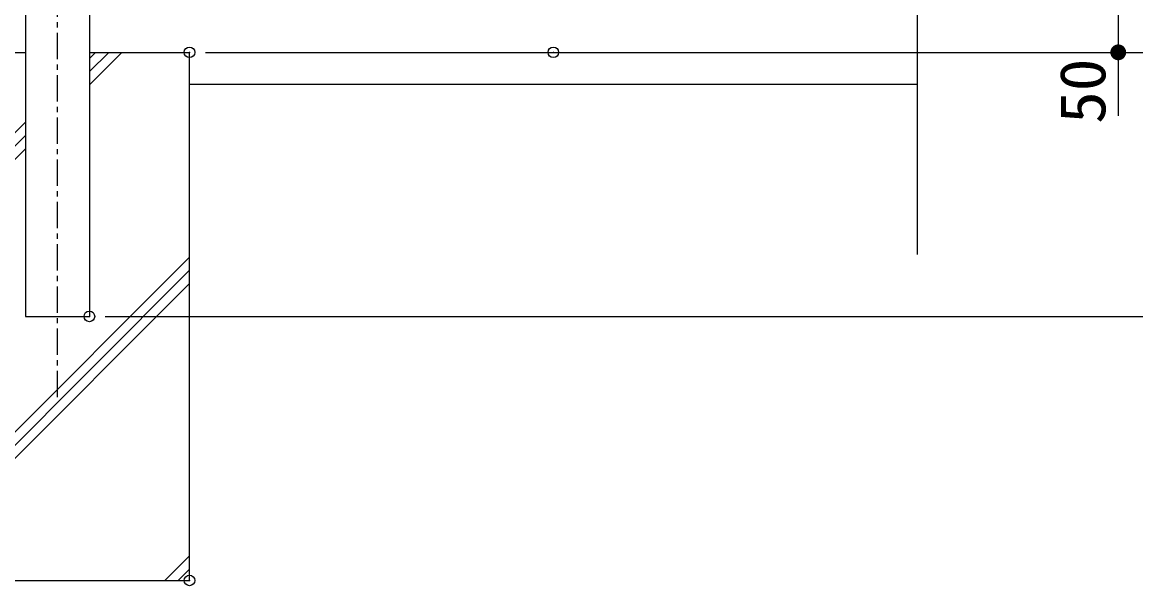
# Model space of a CAD drawing. Units: millimetres, scale not verified. Extents: x -4425 to 4425, y -3150 to 3150.
# Drawn here: x 2617 to 3671, y -653 to -119 of the extents above; entities that cross this region are included whole.
import ezdxf
from ezdxf.enums import TextEntityAlignment as Align

# ---------------------------------------------------------------- set-up
doc = ezdxf.new("R2010")
doc.units = ezdxf.units.MM
doc.header["$LTSCALE"] = 20
doc.header["$PDMODE"] = 32
doc.header["$PDSIZE"] = 10
doc.linetypes.add('USER1', pattern=[2, 1.25, -0.25, 0.25, -0.25])
for name, color, linetype, lineweight in [('0-2_KOUZOU', 7, 'Continuous', 25), ('0-3_SUNPOU', 1, 'Continuous', 25), ('0-4_KISO', 7, 'Continuous', 25), ('0-6_0', 4, 'Continuous', 25), ('0-7_AMI', 7, 'Continuous', 25), ('0-8_HATCH', 4, 'Continuous', 25)]:
    doc.layers.add(name, color=color, linetype=linetype, lineweight=lineweight)
doc.layers.add('0-5_DEFPOINTS', color=7, linetype='Continuous')
doc.styles.add('ＭＳ ゴシック', font='')
doc.styles.get('ＭＳ ゴシック').set_extended_font_data('MS Gothic')

# ---------------------------------------------------------------- blocks, each defined once
blk = doc.blocks.new('M1')
at = {"layer": '0-3_SUNPOU'}
blk.add_line((-5, 0), (-38.58, 0), dxfattribs=at)
for points in [[(0, 0), (-5, 0), (-4.96, 0.63)], [(0, 0), (-4.96, -0.63), (-5, 0)], [(0, 0), (-4.96, 0.63), (-4.84, 1.24)], [(0, 0), (-4.84, -1.24), (-4.96, -0.63)], [(0, 0), (-4.84, 1.24), (-4.65, 1.84)], [(0, 0), (-4.65, -1.84), (-4.84, -1.24)], [(0, 0), (-4.65, 1.84), (-4.38, 2.41)], [(0, 0), (-4.38, -2.41), (-4.65, -1.84)], [(0, 0), (-4.38, 2.41), (-4.05, 2.94)], [(0, 0), (-4.05, -2.94), (-4.38, -2.41)], [(0, 0), (-4.05, 2.94), (-3.64, 3.42)], [(0, 0), (-3.64, -3.42), (-4.05, -2.94)], [(0, 0), (-3.64, 3.42), (-3.19, 3.85)], [(0, 0), (-3.19, -3.85), (-3.64, -3.42)], [(0, 0), (-3.19, 3.85), (-2.68, 4.22)], [(0, 0), (-2.68, -4.22), (-3.19, -3.85)], [(0, 0), (-2.68, 4.22), (-2.13, 4.52)], [(0, 0), (-2.13, -4.52), (-2.68, -4.22)], [(0, 0), (-2.13, 4.52), (-1.55, 4.76)], [(0, 0), (-1.55, -4.76), (-2.13, -4.52)], [(0, 0), (-1.55, 4.76), (-0.94, 4.91)], [(0, 0), (-0.94, -4.91), (-1.55, -4.76)], [(0, 0), (-0.94, 4.91), (-0.31, 4.99)], [(0, 0), (-0.31, -4.99), (-0.94, -4.91)], [(0, 0), (-0.31, 4.99), (0.31, 4.99)], [(0, 0), (0.31, -4.99), (-0.31, -4.99)], [(0, 0), (0.31, 4.99), (0.94, 4.91)], [(0, 0), (0.94, 4.91), (1.55, 4.76)], [(0, 0), (1.55, 4.76), (2.13, 4.52)], [(0, 0), (2.13, 4.52), (2.68, 4.22)], [(0, 0), (2.68, 4.22), (3.19, 3.85)], [(0, 0), (3.19, 3.85), (3.64, 3.42)], [(0, 0), (3.64, 3.42), (4.05, 2.94)], [(0, 0), (4.05, 2.94), (4.38, 2.41)], [(0, 0), (4.38, 2.41), (4.65, 1.84)], [(0, 0), (4.65, 1.84), (4.84, 1.24)], [(0, 0), (4.84, 1.24), (4.96, 0.63)], [(0, 0), (4.96, 0.63), (5, 0)], [(0, 0), (0.94, -4.91), (0.31, -4.99)], [(0, 0), (1.55, -4.76), (0.94, -4.91)], [(0, 0), (2.13, -4.52), (1.55, -4.76)], [(0, 0), (2.68, -4.22), (2.13, -4.52)], [(0, 0), (3.19, -3.85), (2.68, -4.22)], [(0, 0), (3.64, -3.42), (3.19, -3.85)], [(0, 0), (4.05, -2.94), (3.64, -3.42)], [(0, 0), (4.38, -2.41), (4.05, -2.94)], [(0, 0), (4.65, -1.84), (4.38, -2.41)], [(0, 0), (4.84, -1.24), (4.65, -1.84)], [(0, 0), (4.96, -0.63), (4.84, -1.24)], [(0, 0), (5, 0), (4.96, -0.63)]]:
    blk.add_solid(points, dxfattribs=at)
blk = doc.blocks.new('X2')
at = {"layer": '0-6_0'}
for p, q in [((144065.7, 53556), (144681.1, 54171.4)), ((144065.7, 53806), (144431.1, 54171.4)), ((144065.7, 54056), (144181.1, 54171.4)), ((140960.7, 50951), (142855.7, 52846)), ((140960.7, 50701), (142855.7, 52596)), ((140960.7, 50451), (142855.7, 52346)), ((140960.7, 45294.2), (145960.7, 50294.2)), ((140960.7, 45044.2), (145960.7, 50044.2)), ((140960.7, 44794.2), (145960.7, 49794.2)), ((145494.8, 44171.4), (145960.7, 44637.3)), ((145744.8, 44171.4), (145960.7, 44387.3))]:
    blk.add_line(p, q, dxfattribs=at)

msp = doc.modelspace()

# ---------------------------------------------------------------- linework, layer by layer
at = {"layer": '0-2_KOUZOU', "color": 1, "linetype": 'USER1'}
msp.add_line((2650.01, -474.48), (2650.01, 1089.36), dxfattribs=at)
at = {"layer": '0-2_KOUZOU'}
for p, q in [((2680.26, -93.44), (2680.26, -397.94)), ((2625.01, -397.94), (2675.01, -397.94))]:
    msp.add_line(p, q, dxfattribs=at)
msp.add_lwpolyline([(2619.76, -89.44), (2619.76, -397.94), (2680.26, -397.94)], dxfattribs=at)
at = {"layer": '0-3_SUNPOU'}
for p, q in [((3654.07, -97.94), (3654.07, -147.94)), ((2790.01, -147.94), (3669.07, -147.94)), ((3134.4, -147.94), (3789.07, -147.94)), ((3134.4, -147.94), (3789.07, -147.94)), ((3654.07, -177.94), (3654.07, -207.94)), ((2695.26, -397.94), (3909.07, -397.94)), ((2695.26, -397.94), (3789.07, -397.94))]:
    msp.add_line(p, q, dxfattribs=at)
at = {"layer": '0-4_KISO'}
for p, q in [((2525.01, -147.94), (2619.76, -147.94)), ((2680.26, -147.94), (2775.01, -147.94)), ((2775.01, -647.94), (2775.01, -147.94)), ((2775.01, -177.94), (3463.66, -177.94)), ((2525.01, -647.94), (2775.01, -647.94))]:
    msp.add_line(p, q, dxfattribs=at)
at = {"layer": '0-5_DEFPOINTS'}
for p in [(2775.01, -147.94), (3119.4, -147.94), (3654.07, -147.94), (2680.26, -397.94), (2775.01, -647.94)]:
    msp.add_point(p, dxfattribs=at)
at = {"layer": '0-7_AMI'}
msp.add_line((3463.66, 189.78), (3463.66, -339.23), dxfattribs=at)

# ---------------------------------------------------------------- block references
at = {"layer": '0-3_SUNPOU', "xscale": 1.5, "yscale": 1.5, "rotation": 90}
msp.add_blockref('M1', (3654.07, -147.94), dxfattribs=at)
at = {"layer": '0-8_HATCH', "xscale": 0.05, "yscale": 0.05}
msp.add_blockref('X2', (-4523.02, -2856.51), dxfattribs=at)

# ---------------------------------------------------------------- texts
at = {"layer": '0-3_SUNPOU', "color": 3, "style": 'ＭＳ ゴシック', "width": 1.05}
msp.add_text('50', height=43.3, rotation=90, dxfattribs=at).set_placement((3654.9, -215.67), align=Align.BOTTOM_LEFT)

doc.saveas('drawing.dxf')
